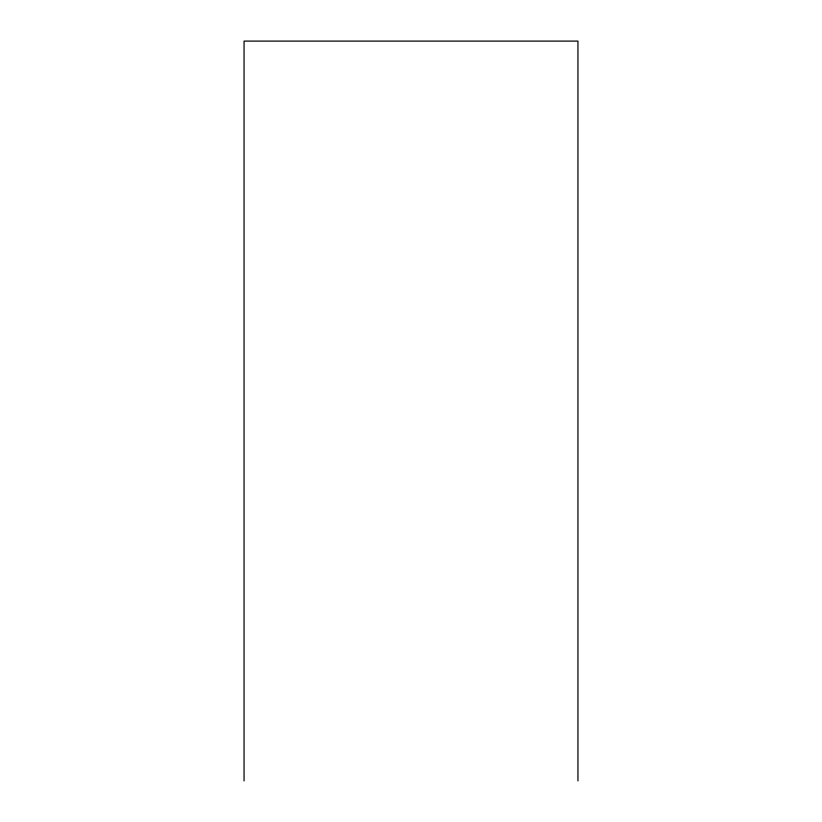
<?xml version="1.0" encoding="UTF-8"?>
<svg xmlns="http://www.w3.org/2000/svg" width="822" height="822" viewBox="0 0 822 822"><rect width="100%" height="100%" fill="white"/><g stroke="black" fill="none" stroke-linecap="round" stroke-linejoin="round"><path stroke-width="1.23" d="M577.948 780.9L577.948 41.1L244.052 41.1L244.052 780.9"/></g></svg>
